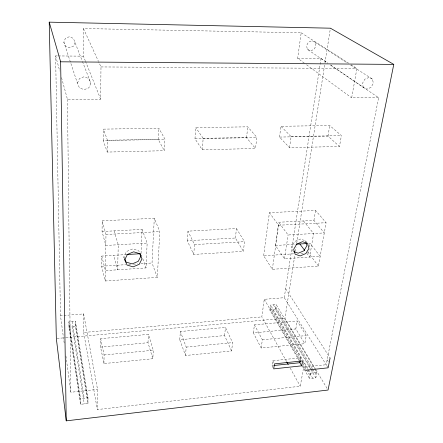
<?xml version="1.0" encoding="UTF-8"?>
<svg xmlns="http://www.w3.org/2000/svg" width="443" height="443" viewBox="0 0 443 443"><rect width="100%" height="100%" fill="white"/><g stroke="black" fill="none" stroke-linecap="round" stroke-linejoin="round"><path stroke-width="0.33" stroke-dasharray="2.21 1.66" d="M87.974 403.473L87.991 397.753L75.443 321.297L68.931 321.839L68.992 327.111L80.504 404.309L87.974 403.473L75.476 326.557L75.443 321.297M327.82 367.297L326.17 364.727L303.66 367.158L300.26 386.235L97.322 409.57L97.538 389.391L83.649 313.899L60.503 315.77L64.279 343.779M61.538 77.636L67.463 99.37L100.644 99.193L100.987 66.937L98.723 61.981M100.578 347.113L100.688 338.673L148.416 334.376L153.284 350.247L152.818 358.73L103.955 363.565L100.578 347.113L147.995 342.705L152.818 358.73M101.746 256.076L105.412 270.607L146.002 267.926L147.148 243.08L105.811 245.444L102.056 231.506L102.195 220.808L154.291 218.283L159.823 231.611L157.304 277.373L105.251 281L101.613 266.232L101.746 256.076L125.928 254.603M103.219 140.608L103.369 129.134L158.843 128.248L164.923 139.113L164.287 150.703L107.272 152.076L103.219 140.608L158.273 139.506L164.287 150.703M103.955 363.565L104.088 354.965L100.688 338.673M105.251 281L105.982 234.48L102.195 220.808M107.272 152.076L107.461 140.259L103.369 129.134M102.056 231.506L142.059 229.419L141.04 253.684L141.943 256.27M147.995 342.705L148.416 334.376M157.304 277.373L152.027 262.981L154.291 218.283M158.273 139.506L158.843 128.248M179.747 339.748L180.373 331.497L225.476 327.438L232.592 342.638L231.611 350.934L185.506 355.496L179.747 339.748L224.573 335.578L231.611 350.934M187.245 240.759L187.976 231.152L236.457 228.549L244.514 241.662L243.373 251.342L193.729 254.437L187.245 240.759L235.405 238.007L243.373 251.342M194.97 138.77L195.812 127.656L247.748 126.825L256.835 137.28L255.511 148.499L202.241 149.784L194.97 138.77L246.541 137.74L255.511 148.499M185.506 355.496L186.193 347.09L180.373 331.497M193.729 254.437L194.527 244.602L187.976 231.152M202.241 149.784L203.171 138.349L195.812 127.656M224.573 335.578L225.476 327.438M235.405 238.007L236.457 228.549M246.541 137.74L247.748 126.825M253.352 332.903L254.432 324.83L297.153 320.981L306.235 335.572L304.812 343.685L261.193 348.004L253.352 332.903L295.824 328.95L304.812 343.685M263.657 255.755L269.41 212.679L315.577 210.442L326.081 222.707L318.451 266.093L272.329 269.311L263.657 255.755L294.019 253.795M279.511 137.075L280.951 126.299L329.73 125.519L341.398 135.597L339.482 146.478L289.534 147.68L279.511 137.075L327.97 136.106L339.482 146.478M286.56 361.51L261.83 316.895L264.266 299.307L284.251 297.69L326.17 364.727L378.604 97.704L330.151 64.711M304.341 63.166L297.663 58.271L301.19 32.782L83.434 28.535L83.456 56.172L85.25 60.669M308.727 243.44L310.089 243.357L320.162 256.381L284.528 258.734L275.446 245.466L278.725 222.248L313.915 220.415L324.287 232.913L288.077 234.984L278.725 222.248M261.193 348.004L262.356 339.781L254.432 324.83M272.329 269.311L278.564 225.243L269.41 212.679M289.534 147.68L291.106 136.599L280.951 126.299M299.169 360.68L269.837 310.034L270.557 305.072L276.183 304.607L314.392 368.343M310.576 368.936L275.446 309.557L276.183 304.607M284.528 258.734L288.077 234.984M273.132 367.817L272.03 365.702L272.788 360.713L300.753 357.8L300.432 359.638M284.251 297.69L321.031 58.498L297.663 58.271M315.582 369.279L284.938 318.262L294.783 255.473M295.426 251.375L296.068 247.283M296.71 243.185L324.852 63.687M324.957 63L330.412 28.191M295.824 328.95L297.153 320.981M318.451 266.093L308.505 252.864L309.07 249.47M309.524 246.751L310.089 243.357M313.915 220.415L315.577 210.442M327.97 136.106L329.73 125.519M378.604 97.704L351.659 97.848L356.897 68.482L351.094 64.767M314.74 368.93L316.867 372.474L315.848 377.846L309.524 378.555L310.521 373.172L270.557 305.072M82.464 61.516L90.837 83.234L88.866 87.803L84.148 89.696L79.413 87.814L77.425 83.229L63.836 42.19L65.437 38.27L69.413 36.697L73.405 38.397L82.215 60.879M75.077 42.351L73.46 46.244L69.518 47.805L65.536 46.138L63.836 42.19M77.425 83.229L79.38 78.621L84.142 76.717L88.893 78.638L90.837 83.234M124.162 258.158L123.807 256.984L126.499 251.502L132.69 248.922L138.698 250.777L139.456 252.493M80.504 404.309L80.482 398.578L87.991 397.753M310.521 373.172L316.867 372.474M272.03 365.702L273.386 365.553M65.935 356.072L70.819 392.271L97.538 389.391M104.088 354.965L153.284 350.247M186.193 347.09L232.592 342.638M262.356 339.781L306.235 335.572M57.02 338.458L65.282 337.727M65.968 337.666L284.938 318.262M83.649 313.899L83.661 332.455L261.83 316.895M68.992 327.111L75.476 326.557M269.837 310.034L275.446 309.557M101.613 266.232L125.784 264.676M128.548 264.499L130.619 264.366M133.382 264.183L137.524 263.917M140.979 263.696L152.027 262.981M300.919 253.352L303.676 253.174M307.126 252.953L308.505 252.864M275.446 245.466L295.116 244.27M194.527 244.602L244.514 241.662M105.982 234.48L159.823 231.611M278.564 225.243L326.081 222.707M107.461 140.259L164.923 139.113M203.171 138.349L256.835 137.28M291.106 136.599L341.398 135.597M100.987 66.937L356.897 68.482M60.503 315.77L55.608 55.901L57.645 55.918M58.326 55.929L83.456 56.172M307.149 242.925L305.515 240.804L300.476 239.026L294.739 241.446L291.721 246.629L293.183 251.497M330.212 64.888L363.304 87.437L366.826 89.132L370.968 87.426L373.338 83.312L372.535 79.175L349.909 64.634M307.387 49.339L310.499 50.862L314.032 49.428L315.937 45.873L315.095 42.262L311.983 40.712L308.422 42.151L306.517 45.734L307.387 49.339L327.355 62.945M372.535 79.175L369.013 77.447L364.833 79.164L362.468 83.312L363.304 87.437M301.19 32.782L348.774 63.277M315.095 42.262L347.589 63.144M321.031 58.498L327.87 63.155M306.567 64.8L351.659 97.848M303.533 220.957L313.605 233.527L309.646 257.073L307.198 253.8M285.635 288.698L330.096 358.005M327.128 359.86L328.424 361.909M315.937 369.872L327.338 388.854M275.812 307.088L312.476 368.654M312.83 369.246L316.357 375.166M273.37 304.839L311.241 368.681M311.59 369.274L313.694 372.823M310.925 369.534L315.848 377.846M272.644 309.795L301.965 359.871M303.289 362.141L307.464 369.279M307.813 369.872L312.692 378.2M270.197 307.558L300.67 359.832M302.746 363.398L306.213 369.335M306.556 369.933L310.022 375.869M264.266 299.307L299.512 360.015M302.624 365.37L305.476 370.287M302.276 366.045L309.524 378.555M290.231 368.144L300.26 386.235M272.788 360.713L274.461 363.869M123.807 256.984L124.333 258.125M83.434 28.535L98.44 61.361M85.51 61.311L100.644 99.193M142.059 229.419L147.148 243.08M142.845 258.862L146.002 267.926M114.095 230.875L118.253 244.735L117.628 269.804L113.563 255.356M305.515 240.804L305.864 242.028M55.608 55.901L59.739 71.052M83.661 332.455L97.322 409.57M75.46 323.933L87.985 400.616M72.187 321.568L84.242 398.163M72.237 326.834L84.242 403.889M68.931 321.839L80.482 398.578M68.958 324.481L80.493 401.452M67.463 99.37L70.819 392.271"/><path stroke-width="0.66" d="M301.7 365.829L302.569 360.907L274.461 363.869L273.685 368.875L301.7 365.829L299.894 362.706L300.216 360.868M393.783 64.39L328.053 390.039L66.245 420.85L56.333 338.518L49.217 22.15L330.412 28.191L393.783 64.39L60.636 61.81L49.217 22.15M330.096 358.005L328.147 367.812L305.476 370.287M274.067 365.481L299.894 362.706M126.615 254.559L140.353 253.723M296.472 244.187L306.683 243.567M293.809 251.713L298.217 253.213L303.887 250.816L306.91 245.693L306.041 242.637M299.867 243.982L304.756 250.528M299.856 360.608L300.548 361.798M286.892 362.114L288.227 364.528M124.594 258.695L126.172 262.112L132.158 263.895L138.271 261.342L140.985 255.927L139.966 253.634M60.636 61.81L66.245 420.85M127.418 254.415L124.699 259.925L127.08 265.075L133.099 266.863L139.257 264.288L141.993 258.839L139.695 253.667L133.653 251.818L127.418 254.415M296.716 244.115L293.67 249.326L295.132 254.216L300.193 255.932L305.897 253.518L308.948 248.368L307.553 243.456L302.486 241.679L296.716 244.115"/></g></svg>
